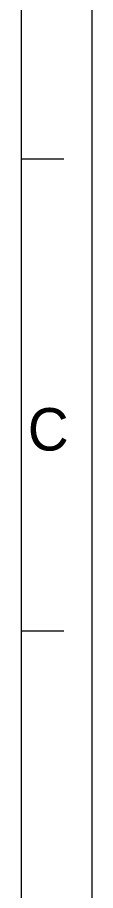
# Model space of a CAD drawing. Header units: millimetres. Extents: x 17 to 508, y 150 to 618.
# Drawn here: x 500 to 507.5, y 280.1 to 372.6 of the extents above; entities that cross this region are included whole.
import ezdxf

# ---------------------------------------------------------------- set-up
doc = ezdxf.new("R2010")
doc.units = ezdxf.units.MM
doc.layers.add('00点位图', color=100, linetype='Continuous')
doc.layers.add('设计图框', color=120, linetype='Continuous')
doc.styles.add('SLDTEXTSTYLE1', font='', dxfattribs={"bigfont": 'bigfont'})
doc.styles.get('SLDTEXTSTYLE1').set_extended_font_data('汉仪长仿宋体')

# ---------------------------------------------------------------- blocks, each defined once
blk = doc.blocks.new('YHD点位图')
at = {"layer": '00点位图', "color": 4, "linetype": 'Continuous', "lineweight": 18}
for p, q in [((1959.795, 1446.327), (1959.795, 1236.327)), ((1954.795, 1441.327), (1954.795, 1241.327)), ((1954.825, 1374.66), (1957.825, 1374.66)), ((1954.825, 1341.327), (1957.825, 1341.327))]:
    blk.add_line(p, q, dxfattribs=at)
at = {"layer": '00点位图', "color": 4, "linetype": 'Continuous', "lineweight": 0, "insert": (1955.259, 1357.055), "char_height": 3, "attachment_point": 1, "style": 'SLDTEXTSTYLE1'}
blk.add_mtext('C', dxfattribs=at)

msp = doc.modelspace()

# ---------------------------------------------------------------- block references
at = {"layer": '设计图框', "xscale": 1.5, "yscale": 1.5, "zscale": 1.5}
msp.add_blockref('YHD点位图', (-2432.174, -1704.338), dxfattribs=at)

doc.saveas('drawing.dxf')
